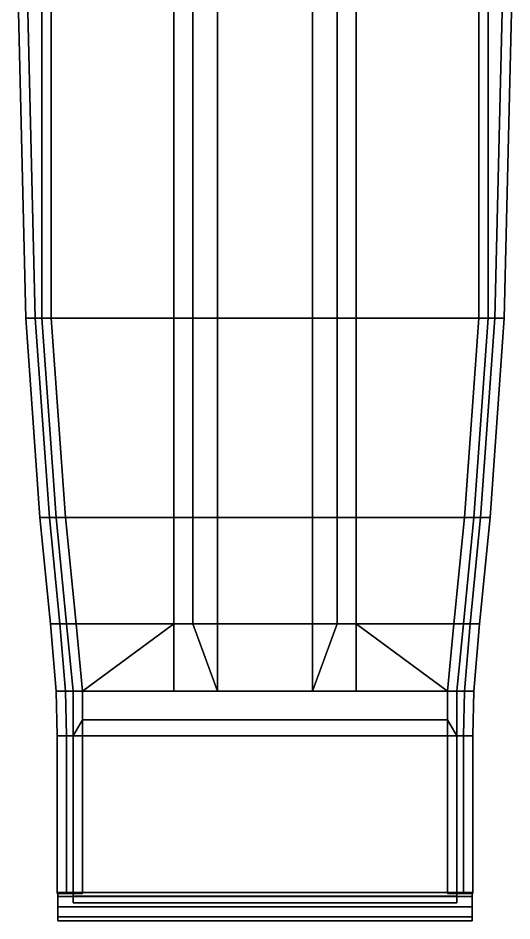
# Model space of a CAD drawing. Header units: millimetres. Extents: x -2.6 to 3, y -9.7 to 12.
# Drawn here: x -2.6 to 2.6, y -9.74 to -0.23 of the extents above; entities that cross this region are included whole.
import ezdxf

# ---------------------------------------------------------------- set-up
doc = ezdxf.new("R2010")
doc.units = ezdxf.units.MM
doc.layers.add('ramp', color=6, linetype='Continuous')
doc.layers.add('sides', color=3, linetype='Continuous')

msp = doc.modelspace()

# ---------------------------------------------------------------- linework, layer by layer
for points in [[(-2.25, -0.01), (-2.25, -3.39), (-2.35, -3.39, 0.63), (-2.35, -0.01, 0.45)], [(-2.25, -0.01, 0.45), (-2.25, -3.39, 0.63), (2.25, -3.39, 0.63), (2.25, -0.01, 0.45)], [(-0.96, -3.39, -0.7), (-2.25, -3.39), (-2.25, -0.01), (-0.96, -0.01, -0.7)], [(-0.76, -0.01, -0.7), (-0.76, -3.39, -0.7), (-0.96, -3.39, -0.7), (-0.96, -0.01, -0.7)], [(-0.5, -0.01), (-0.5, -3.39), (-0.76, -3.39, -0.7), (-0.76, -0.01, -0.7)], [(-0.5, -0.01), (0.5, -0.01), (0.5, -3.39), (-0.5, -3.39)], [(0.76, -3.39, -0.7), (0.5, -3.39), (0.5, -0.01), (0.76, -0.01, -0.7)], [(0.96, -0.01, -0.7), (0.96, -3.39, -0.7), (0.76, -3.39, -0.7), (0.76, -0.01, -0.7)], [(2.25, -0.01), (2.25, -3.39), (0.96, -3.39, -0.7), (0.96, -0.01, -0.7)], [(2.35, -3.39, 0.63), (2.25, -3.39), (2.25, -0.01), (2.35, -0.01, 0.45)], [(-2.25, -3.39), (-2.1, -5.49), (-2.2, -5.49, 0.69), (-2.35, -3.39, 0.63)], [(-2.25, -3.39, 0.63), (-2.1, -5.49, 0.69), (2.1, -5.49, 0.69), (2.25, -3.39, 0.63)], [(-0.96, -5.49, -0.61), (-2.1, -5.49), (-2.25, -3.39), (-0.96, -3.39, -0.7)], [(-0.76, -3.39, -0.7), (-0.76, -5.49, -0.61), (-0.96, -5.49, -0.61), (-0.96, -3.39, -0.7)], [(-0.5, -3.39), (-0.5, -5.49), (-0.76, -5.49, -0.61), (-0.76, -3.39, -0.7)], [(-0.5, -3.39), (0.5, -3.39), (0.5, -5.49), (-0.5, -5.49)], [(0.76, -5.49, -0.61), (0.5, -5.49), (0.5, -3.39), (0.76, -3.39, -0.7)], [(0.96, -3.39, -0.7), (0.96, -5.49, -0.61), (0.76, -5.49, -0.61), (0.76, -3.39, -0.7)], [(2.25, -3.39), (2.1, -5.49), (0.96, -5.49, -0.61), (0.96, -3.39, -0.7)], [(2.2, -5.49, 0.69), (2.1, -5.49), (2.25, -3.39), (2.35, -3.39, 0.63)], [(-2.2, -5.49, 0.69), (-2.1, -5.49), (-1.99, -6.61), (-2.09, -6.61, 0.69)], [(1.99, -6.61, 0.69), (2.1, -5.49, 0.69), (-2.1, -5.49, 0.69), (-1.99, -6.61, 0.69)], [(-1.99, -6.61), (-2.1, -5.49), (-0.96, -5.49, -0.61), (-0.96, -6.61, -0.36)], [(-0.96, -6.61, -0.36), (-0.96, -5.49, -0.61), (-0.76, -5.49, -0.61), (-0.76, -6.61, -0.36)], [(-0.76, -5.49, -0.61), (-0.5, -5.49), (-0.5, -6.61), (-0.76, -6.61, -0.36)], [(-0.5, -5.49), (0.5, -5.49), (0.5, -6.61), (-0.5, -6.61)], [(0.5, -6.61), (0.5, -5.49), (0.76, -5.49, -0.61), (0.76, -6.61, -0.36)], [(0.76, -6.61, -0.36), (0.76, -5.49, -0.61), (0.96, -5.49, -0.61), (0.96, -6.61, -0.36)], [(0.96, -5.49, -0.61), (2.1, -5.49), (1.99, -6.61), (0.96, -6.61, -0.36)], [(1.99, -6.61), (2.1, -5.49), (2.2, -5.49, 0.69), (2.09, -6.61, 0.69)], [(-1.99, -6.61), (-1.92, -7.32), (-2.02, -7.32, 0.69), (-2.09, -6.61, 0.69)], [(-1.99, -6.61, 0.69), (-1.92, -7.32, 0.69), (1.92, -7.32, 0.69), (1.99, -6.61, 0.69)], [(-1.92, -7.32), (-1.92, -7.32), (-1.99, -6.61), (-0.96, -6.61, -0.36)], [(-0.96, -7.32), (-0.96, -7.32), (-1.92, -7.32), (-0.96, -6.61, -0.36)], [(-0.76, -6.61, -0.36), (-0.5, -7.32), (-0.96, -7.32), (-0.96, -6.61, -0.36)], [(-0.5, -6.61), (-0.5, -7.32), (-0.5, -7.32), (-0.76, -6.61, -0.36)], [(-0.5, -6.61), (0.5, -6.61), (0.5, -7.32), (-0.5, -7.32)], [(0.5, -7.32), (0.5, -7.32), (0.5, -6.61), (0.76, -6.61, -0.36)], [(0.96, -6.61, -0.36), (0.96, -7.32), (0.5, -7.32), (0.76, -6.61, -0.36)], [(1.99, -6.61), (1.92, -7.32), (1.92, -7.32), (0.96, -6.61, -0.36)], [(1.92, -7.32), (0.96, -7.32), (0.96, -7.32), (0.96, -6.61, -0.36)], [(2.02, -7.32, 0.69), (1.92, -7.32), (1.99, -6.61), (2.09, -6.61, 0.69)], [(-2.02, -7.32, 0.69), (-1.92, -7.32), (-1.92, -7.62, 0.28), (-2.02, -7.79, 0.69)], [(-1.92, -7.62, 0.28), (-1.92, -7.32), (1.92, -7.32), (1.92, -7.62, 0.28)], [(1.92, -7.79, 0.69), (1.92, -7.32, 0.69), (-1.92, -7.32, 0.69), (-1.92, -7.79, 0.69)], [(1.92, -7.62, 0.28), (1.92, -7.32), (2.02, -7.32, 0.69), (2.02, -7.79, 0.69)], [(-2.02, -7.79, 0.69), (-1.92, -7.62, 0.28), (1.92, -7.62, 0.28), (2.02, -7.79, 0.69)]]:
    msp.add_3dface(points)
at = {"layer": 'ramp'}
for points in [[(-2.02, -7.79, 0.69), (-2.02, -9.55, 1.68), (-2.02, -9.48, 1.72), (-2.02, -7.79, 0.75)], [(2.02, -7.79, 0.75), (2.02, -7.79, 0.69), (-2.02, -7.79, 0.69), (-2.02, -7.79, 0.75)], [(2.02, -7.79, 0.69), (2.02, -9.55, 1.68), (-2.02, -9.55, 1.68), (-2.02, -7.79, 0.69)], [(-2.02, -7.79, 0.75), (-2.02, -9.48, 1.72), (2.02, -9.48, 1.72), (2.02, -7.79, 0.75)], [(2.02, -9.48, 1.72), (2.02, -9.55, 1.68), (2.02, -7.79, 0.69), (2.02, -7.79, 0.75)], [(2.18, -9.4839, 1.9061), (2.18, -9.44, 1.8), (-2.18, -9.44, 1.8), (-2.18, -9.4839, 1.9061)], [(2.18, -9.44, 1.8), (2.18, -9.4839, 1.6939), (-2.18, -9.4839, 1.6939), (-2.18, -9.44, 1.8)], [(-2.18, -9.44, 1.8), (-2.18, -9.6961, 1.6939), (-2.18, -9.74, 1.8), (-2.18, -9.4839, 1.9061)], [(-2.18, -9.4839, 1.6939), (-2.18, -9.59, 1.65), (-2.18, -9.6961, 1.6939), (-2.18, -9.44, 1.8)], [(2.18, -9.59, 1.95), (2.18, -9.4839, 1.9061), (-2.18, -9.4839, 1.9061), (-2.18, -9.59, 1.95)], [(2.18, -9.4839, 1.6939), (2.18, -9.59, 1.65), (-2.18, -9.59, 1.65), (-2.18, -9.4839, 1.6939)], [(-2.18, -9.4839, 1.9061), (-2.18, -9.74, 1.8), (-2.18, -9.6961, 1.9061), (-2.18, -9.59, 1.95)], [(-2.02, -9.48, 1.72), (-2.02, -9.55, 1.68), (2.02, -9.55, 1.68), (2.02, -9.48, 1.72)], [(2.18, -9.6961, 1.9061), (2.18, -9.44, 1.8), (2.18, -9.4839, 1.9061), (2.18, -9.59, 1.95)], [(2.18, -9.74, 1.8), (2.18, -9.4839, 1.6939), (2.18, -9.44, 1.8), (2.18, -9.6961, 1.9061)], [(2.18, -9.6961, 1.6939), (2.18, -9.59, 1.65), (2.18, -9.4839, 1.6939), (2.18, -9.74, 1.8)], [(2.18, -9.6961, 1.9061), (2.18, -9.59, 1.95), (-2.18, -9.59, 1.95), (-2.18, -9.6961, 1.9061)], [(2.18, -9.59, 1.65), (2.18, -9.6961, 1.6939), (-2.18, -9.6961, 1.6939), (-2.18, -9.59, 1.65)], [(2.18, -9.74, 1.8), (2.18, -9.6961, 1.9061), (-2.18, -9.6961, 1.9061), (-2.18, -9.74, 1.8)], [(2.18, -9.6961, 1.6939), (2.18, -9.74, 1.8), (-2.18, -9.74, 1.8), (-2.18, -9.6961, 1.6939)]]:
    msp.add_3dface(points, dxfattribs=at)
at = {"layer": 'sides'}
for points in [[(-2.6, -0.01, 1.35), (-2.35, -0.01, 0.45), (-2.35, -3.39, 0.63), (-2.52, -3.39, 1.43)], [(-2.42, -3.39, 1.43), (-2.5, -0.01, 1.35), (-2.6, -0.01, 1.35), (-2.52, -3.39, 1.43)], [(-2.25, -3.39, 0.63), (-2.25, -0.01, 0.45), (-2.5, -0.01, 1.35), (-2.42, -3.39, 1.43)], [(2.25, -0.01, 0.45), (2.25, -3.39, 0.63), (2.42, -3.39, 1.43), (2.5, -0.01, 1.35)], [(2.52, -3.39, 1.43), (2.35, -3.39, 0.63), (2.35, -0.01, 0.45), (2.6, -0.01, 1.35)], [(2.5, -0.01, 1.35), (2.42, -3.39, 1.43), (2.52, -3.39, 1.43), (2.6, -0.01, 1.35)], [(-2.52, -3.39, 1.43), (-2.35, -3.39, 0.63), (-2.2, -5.49, 0.69), (-2.37, -5.49, 1.57)], [(-2.27, -5.49, 1.57), (-2.42, -3.39, 1.43), (-2.52, -3.39, 1.43), (-2.37, -5.49, 1.57)], [(-2.1, -5.49, 0.69), (-2.25, -3.39, 0.63), (-2.42, -3.39, 1.43), (-2.27, -5.49, 1.57)], [(2.25, -3.39, 0.63), (2.1, -5.49, 0.69), (2.27, -5.49, 1.57), (2.42, -3.39, 1.43)], [(2.37, -5.49, 1.57), (2.2, -5.49, 0.69), (2.35, -3.39, 0.63), (2.52, -3.39, 1.43)], [(2.42, -3.39, 1.43), (2.27, -5.49, 1.57), (2.37, -5.49, 1.57), (2.52, -3.39, 1.43)], [(-2.37, -5.49, 1.57), (-2.2, -5.49, 0.69), (-2.09, -6.61, 0.69), (-2.26, -6.61, 1.63)], [(-2.16, -6.61, 1.63), (-2.27, -5.49, 1.57), (-2.37, -5.49, 1.57), (-2.26, -6.61, 1.63)], [(-1.99, -6.61, 0.69), (-2.1, -5.49, 0.69), (-2.27, -5.49, 1.57), (-2.16, -6.61, 1.63)], [(2.1, -5.49, 0.69), (1.99, -6.61, 0.69), (2.16, -6.61, 1.63), (2.27, -5.49, 1.57)], [(2.26, -6.61, 1.63), (2.09, -6.61, 0.69), (2.2, -5.49, 0.69), (2.37, -5.49, 1.57)], [(2.27, -5.49, 1.57), (2.16, -6.61, 1.63), (2.26, -6.61, 1.63), (2.37, -5.49, 1.57)], [(-2.26, -6.61, 1.63), (-2.09, -6.61, 0.69), (-2.02, -7.32, 0.69), (-2.2, -7.32, 1.67)], [(-2.1, -7.32, 1.67), (-2.16, -6.61, 1.63), (-2.26, -6.61, 1.63), (-2.2, -7.32, 1.67)], [(-1.92, -7.32, 0.69), (-1.99, -6.61, 0.69), (-2.16, -6.61, 1.63), (-2.1, -7.32, 1.67)], [(1.99, -6.61, 0.69), (1.92, -7.32, 0.69), (2.1, -7.32, 1.67), (2.16, -6.61, 1.63)], [(2.2, -7.32, 1.67), (2.02, -7.32, 0.69), (2.09, -6.61, 0.69), (2.26, -6.61, 1.63)], [(2.16, -6.61, 1.63), (2.1, -7.32, 1.67), (2.2, -7.32, 1.67), (2.26, -6.61, 1.63)], [(-2.2, -7.32, 1.67), (-2.02, -7.32, 0.69), (-2.02, -7.79, 0.69), (-2.19, -7.79, 1.73)], [(-2.09, -7.79, 1.73), (-2.1, -7.32, 1.67), (-2.2, -7.32, 1.67), (-2.19, -7.79, 1.73)], [(-1.92, -7.79, 0.69), (-1.92, -7.32, 0.69), (-2.1, -7.32, 1.67), (-2.09, -7.79, 1.73)], [(1.92, -7.32, 0.69), (1.92, -7.79, 0.69), (2.09, -7.79, 1.73), (2.1, -7.32, 1.67)], [(2.19, -7.79, 1.73), (2.02, -7.79, 0.69), (2.02, -7.32, 0.69), (2.2, -7.32, 1.67)], [(2.1, -7.32, 1.67), (2.09, -7.79, 1.73), (2.19, -7.79, 1.73), (2.2, -7.32, 1.67)], [(-2.19, -7.79, 1.73), (-2.02, -7.79, 0.69), (-2.02, -9.45, 1.62), (-2.19, -9.45, 1.9)], [(-2.09, -9.45, 1.9), (-2.09, -7.79, 1.73), (-2.19, -7.79, 1.73), (-2.19, -9.45, 1.9)], [(-1.92, -9.45, 1.62), (-1.92, -7.79, 0.69), (-2.09, -7.79, 1.73), (-2.09, -9.45, 1.9)], [(-2.02, -9.45, 1.62), (-2.02, -7.79, 0.69), (-1.92, -7.79, 0.69), (-1.92, -9.45, 1.62)], [(1.92, -7.79, 0.69), (1.92, -9.45, 1.62), (2.09, -9.45, 1.9), (2.09, -7.79, 1.73)], [(2.02, -7.79, 0.69), (2.02, -9.45, 1.62), (1.92, -9.45, 1.62), (1.92, -7.79, 0.69)], [(2.19, -9.45, 1.9), (2.02, -9.45, 1.62), (2.02, -7.79, 0.69), (2.19, -7.79, 1.73)], [(2.09, -7.79, 1.73), (2.09, -9.45, 1.9), (2.19, -9.45, 1.9), (2.19, -7.79, 1.73)], [(-2.19, -9.45, 1.9), (-2.02, -9.45, 1.62), (-1.92, -9.45, 1.62), (-2.09, -9.45, 1.9)], [(2.09, -9.45, 1.9), (1.92, -9.45, 1.62), (2.02, -9.45, 1.62), (2.19, -9.45, 1.9)]]:
    msp.add_3dface(points, dxfattribs=at)

doc.saveas('drawing.dxf')
